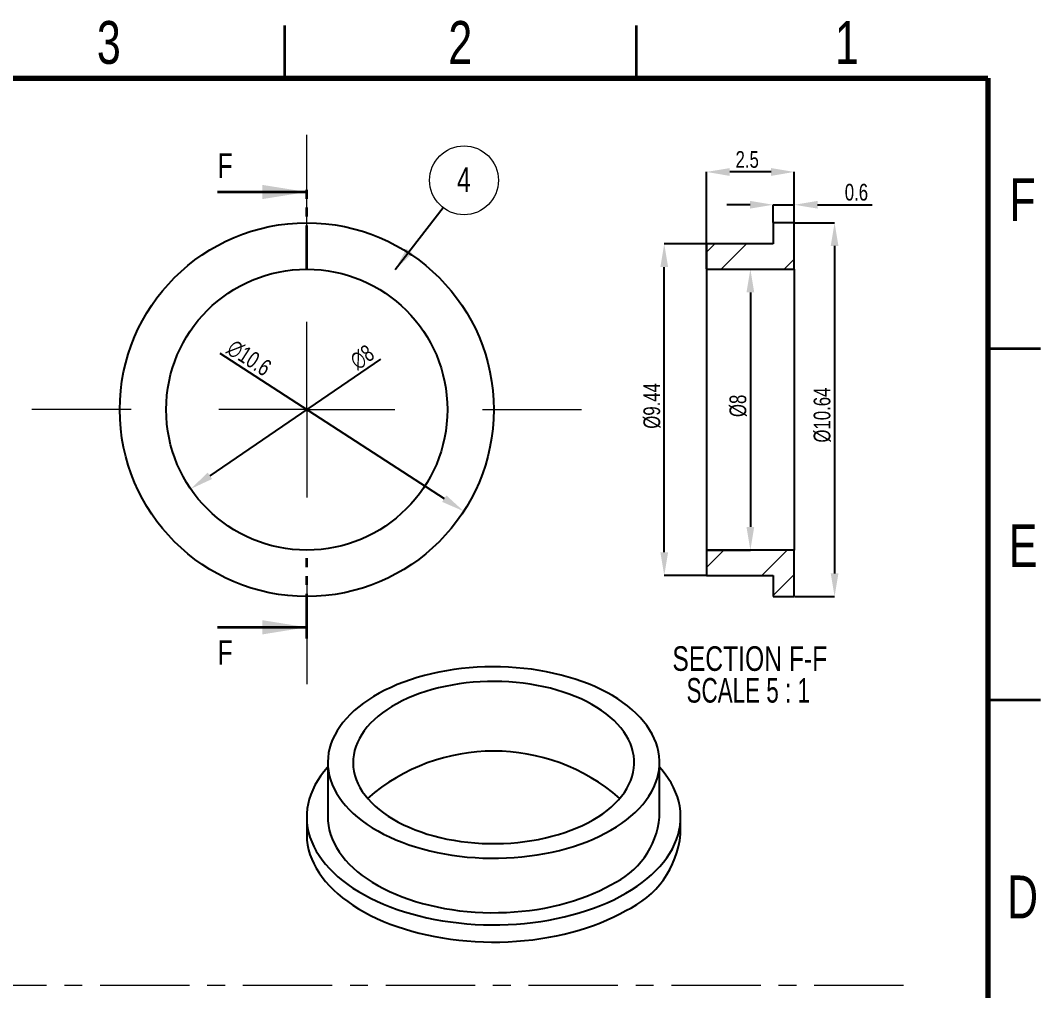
# Model space of a CAD drawing. Header units: millimetres. Extents: x 911 to 1769, y 486 to 864.
# Drawn here: x 1624.3 to 1769.4, y 726.2 to 864.3 of the extents above; entities that cross this region are included whole.
import ezdxf

# ---------------------------------------------------------------- set-up
doc = ezdxf.new("R2010")
doc.units = ezdxf.units.MM
doc.linetypes.add('CENTERX2', pattern=[20.32, 12.7, -2.54, 2.54, -2.54])
doc.linetypes.add('PHANTOM', pattern=[12.7, 6.35, -1.27, 1.27, -1.27, 1.27, -1.27])
doc.styles.add('SLDTEXTSTYLE0', font='TXT', dxfattribs={"width": 0.75})
doc.styles.add('SLDTEXTSTYLE6', font='TXT', dxfattribs={"width": 0.681818})
doc.styles.get("Standard").update_dxf_attribs({"font": 'arial.ttf'})
doc.dimstyles.new('SLDDIMSTYLE2', dxfattribs={"dimtxt": 0.18, "dimasz": 3.302, "dimexe": 0, "dimexo": 0.0625, "dimgap": 0, "dimtad": 0, "dimtih": 1, "dimtoh": 1, "dimdec": 0, "dimrnd": 1e-09, "dimzin": 0, "dimdsep": 46, "dimtxsty": 'Standard', "dimsah": 1, "dimcen": 0.09, "dimadec": 0, "dimazin": 0, "dimtfac": 3.302, "dimtdec": 0, "dimtofl": 0, "dimtmove": 0, "dimatfit": 3, "dimfxl": 1, "dimfrac": 2, "dimtolj": 1, "dimtzin": 0, "dimarcsym": 0})
doc.dimstyles.new('SLDDIMSTYLE6', dxfattribs={"dimtxt": 2.38125, "dimasz": 3.302, "dimexe": 0, "dimexo": 0.0625, "dimgap": 0.595312, "dimtad": 1, "dimdec": 1, "dimlfac": 0.2, "dimrnd": 1e-09, "dimzin": 12, "dimdsep": 46, "dimtxsty": 'SLDTEXTSTYLE0', "dimsah": 1, "dimcen": 0, "dimadec": 0, "dimazin": 3, "dimtfac": 1, "dimtdec": 1, "dimtmove": 0, "dimatfit": 3, "dimfxl": 1, "dimfrac": 2, "dimtolj": 1, "dimtzin": 12, "dimarcsym": 0})
doc.dimstyles.new('SLDDIMSTYLE7', dxfattribs={"dimtxt": 2.38125, "dimasz": 3.302, "dimexe": 0, "dimexo": 0.0625, "dimgap": 0.595312, "dimtad": 1, "dimdec": 6, "dimlfac": 0.2, "dimrnd": 1e-09, "dimzin": 12, "dimdsep": 46, "dimtxsty": 'SLDTEXTSTYLE0', "dimsah": 1, "dimcen": 0.09, "dimadec": 0, "dimazin": 3, "dimtfac": 1, "dimtdec": 1, "dimtofl": 0, "dimtmove": 0, "dimatfit": 3, "dimfxl": 1, "dimfrac": 2, "dimtolj": 1, "dimtzin": 12, "dimarcsym": 0})
doc.dimstyles.new('SLDDIMSTYLE8', dxfattribs={"dimtxt": 2.38125, "dimasz": 3.302, "dimexe": 0, "dimexo": 0.0625, "dimgap": 0.595312, "dimtad": 1, "dimdec": 6, "dimlfac": 0.2, "dimrnd": 1e-09, "dimzin": 12, "dimdsep": 46, "dimtxsty": 'SLDTEXTSTYLE0', "dimsah": 1, "dimcen": 0.09, "dimadec": 0, "dimazin": 3, "dimtfac": 1, "dimtdec": 1, "dimtmove": 0, "dimatfit": 0, "dimfxl": 1, "dimfrac": 2, "dimtolj": 1, "dimtzin": 12, "dimarcsym": 0})
doc.dimstyles.new('SLDDIMSTYLE9', dxfattribs={"dimtxt": 2.38125, "dimasz": 3.302, "dimexe": 0, "dimexo": 0.0625, "dimgap": 0.595312, "dimtad": 1, "dimdec": 6, "dimlfac": 0.2, "dimrnd": 1e-09, "dimdsep": 46, "dimtxsty": 'SLDTEXTSTYLE0', "dimsah": 1, "dimcen": 0.09, "dimadec": 0, "dimazin": 2, "dimtfac": 1, "dimtdec": 1, "dimtmove": 0, "dimatfit": 0, "dimfxl": 1, "dimfrac": 2, "dimtolj": 1, "dimtzin": 12, "dimarcsym": 0})
pattern_1 = [(45, (1351.901, 569.0805), (-6.7352, 6.7352), []), (45, (1356.391, 569.0805), (-6.7352, 6.7352), [])]

# ---------------------------------------------------------------- blocks, each defined once
blk = doc.blocks.new('*D45')
at = {"color": 0, "linetype": 'Continuous', "lineweight": -2, "transparency": 16777216}
blk.add_line((1675.49, 816.04), (1651.22, 799.45), dxfattribs=at)
at = {"color": 0, "linetype": 'Continuous', "transparency": 16777216}
blk.add_solid([(1650.91, 799.91), (1651.53, 799), (1648.49, 797.59)], dxfattribs=at)
at = {"layer": 'Defpoints', "color": 0, "linetype": 'Continuous', "transparency": 16777216}
for p in [(1681.52, 820.15), (1648.49, 797.59)]:
    blk.add_point(p, dxfattribs=at)
at = {"color": 0, "linetype": 'Continuous', "lineweight": 18, "transparency": 16777216, "insert": (1670.86, 816.48), "char_height": 2.381, "attachment_point": 1, "rotation": 34.3419, "style": 'SLDTEXTSTYLE0'}
blk.add_mtext('\\A1;∅8', dxfattribs=at)
blk = doc.blocks.new('*D46')
at = {"color": 0, "linetype": 'Continuous', "lineweight": -2, "transparency": 16777216}
blk.add_line((1652.64, 816.89), (1684.56, 796.2), dxfattribs=at)
at = {"color": 0, "linetype": 'Continuous', "transparency": 16777216}
blk.add_solid([(1684.86, 796.66), (1684.26, 795.74), (1687.33, 794.41)], dxfattribs=at)
at = {"layer": 'Defpoints', "color": 0, "linetype": 'Continuous', "transparency": 16777216}
for p in [(1642.68, 823.34), (1687.33, 794.41)]:
    blk.add_point(p, dxfattribs=at)
at = {"color": 0, "linetype": 'Continuous', "lineweight": 18, "transparency": 16777216, "insert": (1654.76, 819.06), "char_height": 2.381, "attachment_point": 1, "rotation": 327.0557, "style": 'SLDTEXTSTYLE0'}
blk.add_mtext('\\A1;∅10.6', dxfattribs=at)
blk = doc.blocks.new('SW_NOTE_19')
at = {"color": 0, "linetype": 'Continuous', "lineweight": 0}
blk.add_circle((2.99, 3.88), 4.9, dxfattribs=at)
at = {"color": 0, "linetype": 'Continuous', "lineweight": 0, "insert": (2.96, 5.73), "char_height": 3.5, "attachment_point": 2, "style": 'SLDTEXTSTYLE0'}
blk.add_mtext('4', dxfattribs=at)
blk = doc.blocks.new('SW_CENTERMARKSYMBOL_2')
at = {"color": 0, "linetype": 'Continuous', "lineweight": 0}
for p, q in [((0, 25), (0, 39.1)), ((0, 0), (0, 12.5)), ((-25, 0), (-39.1, 0)), ((0, 0), (-12.5, 0)), ((0, 0), (0, -12.5)), ((0, 0), (12.5, 0)), ((25, 0), (39.1, 0)), ((0, -25), (0, -39.1))]:
    blk.add_line(p, q, dxfattribs=at)
blk = doc.blocks.new('*D47')
at = {"color": 0, "linetype": 'Continuous', "lineweight": -2, "transparency": 16777216}
for p, q in [((1721.93, 828.87), (1728.11, 828.87)), ((1728.11, 825.57), (1728.11, 792.17)), ((1721.93, 788.87), (1728.11, 788.87))]:
    blk.add_line(p, q, dxfattribs=at)
at = {"color": 0, "linetype": 'Continuous', "transparency": 16777216}
for points in [[(1727.56, 825.57), (1728.66, 825.57), (1728.11, 828.87)], [(1727.56, 792.17), (1728.66, 792.17), (1728.11, 788.87)]]:
    blk.add_solid(points, dxfattribs=at)
at = {"layer": 'Defpoints', "color": 0, "linetype": 'Continuous', "transparency": 16777216}
for p in [(1721.86, 828.87), (1721.86, 788.87), (1728.11, 788.87)]:
    blk.add_point(p, dxfattribs=at)
at = {"color": 0, "linetype": 'Continuous', "lineweight": 18, "transparency": 16777216, "insert": (1725.14, 809.41), "char_height": 2.381, "attachment_point": 2, "rotation": 90, "style": 'SLDTEXTSTYLE0'}
blk.add_mtext('\\A1;%%c8', dxfattribs=at)
blk = doc.blocks.new('*D48')
at = {"color": 0, "linetype": 'Continuous', "lineweight": -2, "transparency": 16777216}
for p, q in [((1721.8, 832.47), (1715.86, 832.47)), ((1715.86, 788.57), (1715.86, 829.17)), ((1721.8, 785.27), (1715.86, 785.27))]:
    blk.add_line(p, q, dxfattribs=at)
at = {"color": 0, "linetype": 'Continuous', "transparency": 16777216}
for points in [[(1715.31, 829.17), (1716.41, 829.17), (1715.86, 832.47)], [(1715.31, 788.57), (1716.41, 788.57), (1715.86, 785.27)]]:
    blk.add_solid(points, dxfattribs=at)
at = {"layer": 'Defpoints', "color": 0, "linetype": 'Continuous', "transparency": 16777216}
for p in [(1715.86, 832.47), (1721.86, 832.47), (1721.86, 785.27)]:
    blk.add_point(p, dxfattribs=at)
at = {"color": 0, "linetype": 'Continuous', "lineweight": 18, "transparency": 16777216, "insert": (1712.89, 809.41), "char_height": 2.3813, "attachment_point": 2, "rotation": 90, "style": 'SLDTEXTSTYLE0'}
blk.add_mtext('\\A1;%%c9.44', dxfattribs=at)
blk = doc.blocks.new('*D49')
at = {"color": 0, "linetype": 'Continuous', "lineweight": -2, "transparency": 16777216}
for p, q in [((1721.86, 828.93), (1721.86, 842.71)), ((1731.06, 842.71), (1725.17, 842.71)), ((1734.36, 828.93), (1734.36, 842.71))]:
    blk.add_line(p, q, dxfattribs=at)
at = {"color": 0, "linetype": 'Continuous', "transparency": 16777216}
for points in [[(1725.17, 843.26), (1725.17, 842.15), (1721.86, 842.71)], [(1731.06, 843.26), (1731.06, 842.15), (1734.36, 842.71)]]:
    blk.add_solid(points, dxfattribs=at)
at = {"layer": 'Defpoints', "color": 0, "linetype": 'Continuous', "transparency": 16777216}
for p in [(1721.86, 842.71), (1721.86, 828.87), (1734.36, 828.87)]:
    blk.add_point(p, dxfattribs=at)
at = {"color": 0, "linetype": 'Continuous', "lineweight": 18, "transparency": 16777216, "insert": (1727.66, 845.68), "char_height": 2.381, "attachment_point": 2, "style": 'SLDTEXTSTYLE0'}
blk.add_mtext('\\A1;2.5', dxfattribs=at)
blk = doc.blocks.new('*D50')
at = {"color": 0, "linetype": 'Continuous', "lineweight": -2, "transparency": 16777216}
for p, q in [((1728.06, 838.04), (1724.76, 838.04)), ((1731.36, 835.53), (1731.36, 838.04)), ((1731.36, 838.04), (1734.36, 838.04)), ((1734.36, 835.53), (1734.36, 838.04)), ((1737.67, 838.04), (1745.43, 838.04))]:
    blk.add_line(p, q, dxfattribs=at)
at = {"color": 0, "linetype": 'Continuous', "transparency": 16777216}
for points in [[(1728.06, 838.59), (1728.06, 837.49), (1731.36, 838.04)], [(1737.67, 838.59), (1737.67, 837.49), (1734.36, 838.04)]]:
    blk.add_solid(points, dxfattribs=at)
at = {"layer": 'Defpoints', "color": 0, "linetype": 'Continuous', "transparency": 16777216}
for p in [(1731.36, 838.04), (1731.36, 835.47), (1734.36, 835.47)]:
    blk.add_point(p, dxfattribs=at)
at = {"color": 0, "linetype": 'Continuous', "lineweight": 18, "transparency": 16777216, "insert": (1743.2, 841.02), "char_height": 2.381, "attachment_point": 2, "style": 'SLDTEXTSTYLE0'}
blk.add_mtext('\\A1;0.6', dxfattribs=at)
blk = doc.blocks.new('*D51')
at = {"color": 0, "linetype": 'Continuous', "lineweight": -2, "transparency": 16777216}
for p, q in [((1734.43, 835.47), (1740.09, 835.47)), ((1740.09, 832.17), (1740.09, 785.57)), ((1734.43, 782.27), (1740.09, 782.27))]:
    blk.add_line(p, q, dxfattribs=at)
at = {"color": 0, "linetype": 'Continuous', "transparency": 16777216}
for points in [[(1739.54, 832.17), (1740.64, 832.17), (1740.09, 835.47)], [(1739.54, 785.57), (1740.64, 785.57), (1740.09, 782.27)]]:
    blk.add_solid(points, dxfattribs=at)
at = {"layer": 'Defpoints', "color": 0, "linetype": 'Continuous', "transparency": 16777216}
for p in [(1734.36, 835.47), (1734.36, 782.27), (1740.09, 782.27)]:
    blk.add_point(p, dxfattribs=at)
at = {"color": 0, "linetype": 'Continuous', "lineweight": 18, "transparency": 16777216, "insert": (1737.11, 808.1), "char_height": 2.3813, "attachment_point": 2, "rotation": 90, "style": 'SLDTEXTSTYLE0'}
blk.add_mtext('\\A1;%%c10.64', dxfattribs=at)
blk = doc.blocks.new('SW_NOTE_20')
at = {"color": 0, "linetype": 'Continuous', "lineweight": 0, "char_height": 3.5, "attachment_point": 2}
for s, insert, style in [('SECTION F-F', (13.18, 4.51), 'SLDTEXTSTYLE0'), ('SCALE 5 : 1', (12.96, -0.01), 'SLDTEXTSTYLE6')]:
    blk.add_mtext(s, dxfattribs=dict(at, insert=insert, style=style))

msp = doc.modelspace()

# ---------------------------------------------------------------- hatches: boundary and pattern name
at = {"linetype": 'Continuous', "lineweight": 18}
h = msp.add_hatch(dxfattribs=at)
h.set_pattern_fill('ANSI32', style=0)
h.set_pattern_definition(pattern_1)
h.paths.add_polyline_path([(1721.8642597, 832.4717111), (1721.8642597, 828.8717111), (1734.3642597, 828.8717111), (1734.3642597, 835.4717111), (1731.3642597, 835.4717111), (1731.3642597, 832.4717111)], flags=0)
h = msp.add_hatch(dxfattribs=at)
h.set_pattern_fill('ANSI32', style=0)
h.set_pattern_definition(pattern_1)
h.paths.add_polyline_path([(1734.3642597, 782.2717111), (1734.3642597, 788.8717111), (1721.8642597, 788.8717111), (1721.8642597, 785.2717111), (1731.3642597, 785.2717111), (1731.3642597, 782.2717111)], flags=0)

# ---------------------------------------------------------------- linework, layer by layer
at = {"color": 7, "linetype": 'Continuous', "lineweight": 35}
for p, q in [((1661.9010451, 856.0805144), (1661.9010451, 863.5805144)), ((1711.9010451, 856.0805144), (1711.9010451, 863.5805144)), ((1652.3044541, 839.8557111), (1665.0044541, 839.8557111)), ((1761.9010451, 817.5805144), (1769.4010451, 817.5805144)), ((1652.3044541, 777.8877111), (1665.0044541, 777.8877111)), ((1761.9010451, 767.5805144), (1769.4010451, 767.5805144))]:
    msp.add_line(p, q, dxfattribs=at)
at = {"color": 7, "linetype": 'Continuous', "lineweight": 70}
for p, q in [((1361.9010451, 856.0805144), (1761.9010451, 856.0805144)), ((1761.9010451, 856.0805144), (1761.9010451, 579.0805144))]:
    msp.add_line(p, q, dxfattribs=at)
at = {"color": 7, "linetype": 'PHANTOM', "lineweight": 35}
for p, q in [((1665.0044541, 828.7432111), (1665.0044541, 841.4432111)), ((1665.0044541, 776.3002111), (1665.0044541, 789.0065611))]:
    msp.add_line(p, q, dxfattribs=at)
at = {"color": 7, "linetype": 'Continuous', "lineweight": 25}
for p, q in [((1731.3642596, 835.4717093), (1731.3642596, 832.4717098)), ((1734.3642598, 835.4717093), (1731.3642596, 835.4717093)), ((1734.3642598, 828.8717103), (1734.3642598, 835.4717093)), ((1731.3642596, 832.4717098), (1721.86426, 832.4717098)), ((1721.86426, 832.4717098), (1721.86426, 828.8717103)), ((1721.86426, 828.8717103), (1721.86426, 788.8717111)), ((1721.86426, 828.8717103), (1734.3642598, 828.8717103)), ((1734.3642598, 828.8717103), (1734.3642598, 788.8717111)), ((1734.3642598, 788.8717111), (1721.86426, 788.8717111)), ((1721.86426, 788.8717111), (1721.86426, 785.2717111)), ((1734.3642598, 782.2717111), (1734.3642598, 788.8717111)), ((1721.86426, 785.2717111), (1731.3642596, 785.2717111)), ((1731.3642596, 785.2717111), (1731.3642596, 782.2717111)), ((1731.3642596, 782.2717111), (1734.3642598, 782.2717111)), ((1667.9893483, 758.6403476), (1667.9893483, 750.8832102)), ((1715.1893479, 750.8832098), (1715.1893479, 758.6403471)), ((1664.9893479, 750.8832098), (1664.9893479, 748.4335872)), ((1718.1893499, 748.4335867), (1718.1893499, 750.8832093))]:
    msp.add_line(p, q, dxfattribs=at)
at = {"color": 7, "linetype": 'CENTERX2', "lineweight": 18}
msp.add_line((1615.2833113, 726.9384217), (1750.1582903, 726.9384217), dxfattribs=at)
at = {"color": 7, "linetype": 'Continuous', "lineweight": 25, "flags": 128}
for points in [[(1708.2770672, 749.0067322), (1709.0465181, 749.4724215), (1709.7770126, 749.9585696), (1710.4669246, 750.4640894), (1711.1147149, 750.9878528), (1711.7189348, 751.5286928), (1712.2782371, 752.0854021), (1712.7913762, 752.656737), (1713.2572022, 753.2414253), (1713.6746811, 753.8381593), (1714.0428787, 754.4456089), (1714.3609746, 755.0624185), (1714.6282581, 755.6872121), (1714.8441315, 756.3185955), (1715.0081123, 756.955161), (1715.119841, 757.5954846), (1715.1790614, 758.2381409), (1715.1856444, 758.8816945), (1715.1395751, 759.5247092), (1715.0409564, 760.1657503), (1714.8900081, 760.8033879), (1714.6870645, 761.4361993), (1714.4325848, 762.0627712), (1714.1271304, 762.6817074), (1713.7713847, 763.2916249), (1713.3661444, 763.8911648), (1712.9123101, 764.478986), (1712.4108959, 765.0537806), (1711.8630215, 765.6142638), (1711.2699083, 766.1591866), (1710.6328801, 766.6873307), (1709.9533577, 767.1975184), (1709.2328589, 767.688613), (1708.4729908, 768.1595158), (1707.6754473, 768.6091786), (1706.8420098, 769.0365976), (1705.9745379, 769.4408173), (1705.074967, 769.820937), (1704.1453054, 770.1761091), (1703.1876253, 770.5055403), (1702.204066, 770.8084956), (1701.1968197, 771.0842987), (1700.1681362, 771.3323352), (1699.1203096, 771.5520505), (1698.0556802, 771.7429545), (1696.9766196, 771.9046212), (1695.8855389, 772.0366907), (1694.7848715, 772.1388675), (1693.6770741, 772.2109241), (1692.5646175, 772.2526993), (1691.4499848, 772.2640997), (1690.3356635, 772.2451006), (1689.2241396, 772.1957438), (1688.1178931, 772.1161394), (1687.0193929, 772.0064653), (1685.9310906, 771.8669668), (1684.8554128, 771.6979536), (1683.7947624, 771.4998045), (1682.7515039, 771.2729605), (1681.7279667, 771.0179285), (1680.7264336, 770.735277), (1679.74914, 770.4256371), (1678.7982668, 770.0896996), (1677.8759353, 769.7282141), (1676.9842038, 769.3419873), (1676.1250621, 768.9318809), (1675.3004273, 768.4988101), (1674.5121394, 768.0437412), (1673.7619574, 767.5676897), (1673.0515554, 767.0717177), (1672.3825184, 766.556932), (1671.7563393, 766.0244814), (1671.1744155, 765.475554), (1670.6380454, 764.9113744), (1670.1484255, 764.3332016), (1669.7066493, 763.7423262), (1669.3137013, 763.1400659), (1668.9704599, 762.5277654), (1668.6776887, 761.9067899), (1668.4360439, 761.2785264), (1668.2460623, 760.6443757), (1668.1081684, 760.0057532), (1668.0226708, 759.3640841), (1667.9897599, 758.7208001), (1668.009508, 758.0773363), (1668.0818725, 757.4351288), (1668.2066918, 756.795611), (1668.3836864, 756.1602092), (1668.6124623, 755.5303417), (1668.8925075, 754.9074133), (1669.2231989, 754.2928158), (1669.6037981, 753.6879184), (1670.0334564, 753.094072), (1670.5112132, 752.5126011), (1671.036004, 751.9448044), (1671.6066575, 751.3919475), (1672.2219003, 750.8552653), (1672.8803583, 750.335954), (1673.5805632, 749.8351732), (1674.3209549, 749.35404), (1675.099878, 748.8936279), (1675.9155941, 748.4549654), (1676.7662871, 748.0390303), (1677.6500538, 747.6467503), (1678.5649252, 747.2790018), (1679.5088615, 746.9366048), (1680.479752, 746.6203236), (1681.4754335, 746.3308634), (1682.4936799, 746.0688705), (1683.532226, 745.8349302), (1684.5887487, 745.6295626), (1685.6608938, 745.4532275), (1686.7462657, 745.3063195), (1687.8424459, 745.1891626), (1688.9469864, 745.102022), (1690.0574225, 745.0450907), (1691.1712773, 745.0184954), (1692.2860655, 745.0222957), (1693.3992996, 745.0564829), (1694.5084927, 745.1209825), (1695.6111761, 745.2156467), (1696.7048827, 745.3402677), (1697.7871743, 745.4945672), (1698.8556356, 745.6782), (1699.9078831, 745.890756), (1700.9415687, 746.1317614), (1701.9543884, 746.4006771), (1702.9440766, 746.696906), (1703.9084299, 747.0197843), (1704.8452938, 747.368593), (1705.7525769, 747.7425544), (1706.6282578, 748.1408321), (1707.4703822, 748.5625376), (1708.2770672, 749.0067322)], [(1705.7314831, 750.4762666), (1706.4351431, 750.9037779), (1707.1000704, 751.3514742), (1707.7245308, 751.8181869), (1708.3068988, 752.3026964), (1708.8456496, 752.8037422), (1709.3393822, 753.3200137), (1709.7868068, 753.8501658), (1710.1867569, 754.392814), (1710.5381905, 754.9465432), (1710.8401833, 755.5099114), (1711.0919589, 756.0814437), (1711.2928495, 756.6596542), (1711.44234, 757.2430307), (1711.5400334, 757.8300535), (1711.5856788, 758.4191901), (1711.5791559, 759.0089035), (1711.520482, 759.5976547), (1711.4098087, 760.1839096), (1711.2474272, 760.766137), (1711.0337617, 761.3428178), (1710.7693667, 761.9124493), (1710.4549323, 762.473544), (1710.0912807, 763.024638), (1709.6793595, 763.5642935), (1709.220242, 764.0911041), (1708.7151293, 764.603693), (1708.1653369, 765.1007249), (1707.5722994, 765.580903), (1706.9375646, 766.0429726), (1706.2627886, 766.4857305), (1705.5497298, 766.9080211), (1704.8002518, 767.3087417), (1704.0163073, 767.6868471), (1703.1999417, 768.0413519), (1702.3532848, 768.3713302), (1701.4785476, 768.6759216), (1700.5780093, 768.9543313), (1699.6540212, 769.205833), (1698.7089942, 769.4297705), (1697.7453921, 769.6255597), (1696.7657289, 769.7926895), (1695.7725615, 769.9307243), (1694.7684812, 770.0393041), (1693.7561069, 770.1181449), (1692.738079, 770.1670416), (1691.7170543, 770.1858661), (1690.6956966, 770.1745701), (1689.6766706, 770.1331825), (1688.6626339, 770.0618113), (1687.6562334, 769.9606432), (1686.6600935, 769.8299413), (1685.6768139, 769.6700473), (1684.708959, 769.4813778), (1683.7590545, 769.2644255), (1682.829578, 769.0197561), (1681.9229552, 768.7480082), (1681.0415506, 768.4498903), (1680.1876641, 768.1261806), (1679.3635232, 767.7777233), (1678.5712782, 767.4054277), (1677.8129958, 767.0102651), (1677.0906544, 766.5932662), (1676.4061384, 766.1555191), (1675.7612337, 765.6981658), (1675.1576225, 765.2223994), (1674.5968801, 764.7294612), (1674.0804688, 764.2206372), (1673.6097367, 763.697255), (1673.1859108, 763.1606797), (1672.8100978, 762.6123114), (1672.4832772, 762.0535807), (1672.2063026, 761.4859455), (1671.9798958, 760.9108861), (1671.8046485, 760.3299035), (1671.6810167, 759.7445126), (1671.6093234, 759.1562414), (1671.589756, 758.5666242), (1671.6223646, 757.9771991), (1671.7070654, 757.3895041), (1671.8436364, 756.8050729), (1672.0317225, 756.2254297), (1672.2708318, 755.6520863), (1672.5603403, 755.0865388), (1672.899494, 754.5302632), (1673.2874072, 753.9847107), (1673.7230681, 753.4513037), (1674.20534, 752.931434), (1674.732965, 752.426459), (1675.304566, 751.9376943), (1675.918653, 751.4664165), (1676.5736216, 751.013855), (1677.2677654, 750.5811905), (1677.9992734, 750.1695504), (1678.7662357, 749.7800106), (1679.5666504, 749.4135859), (1680.3984333, 749.0712327), (1681.2594111, 748.7538443), (1682.1473374, 748.4622489), (1683.059899, 748.1972061), (1683.9947111, 747.959409), (1684.9493372, 747.7494774), (1685.9212872, 747.5679583), (1686.9080248, 747.4153263), (1687.9069734, 747.2919798), (1688.9155302, 747.198239), (1689.9310635, 747.1343487), (1690.9509209, 747.100477), (1691.9724452, 747.0967114), (1692.9929703, 747.1230619), (1694.0098338, 747.1794591), (1695.020381, 747.2657581), (1696.0219795, 747.3817298), (1697.0120098, 747.5270767), (1697.9878978, 747.7014135), (1698.9470889, 747.9042918), (1699.887085, 748.1351781), (1700.8054348, 748.3934708), (1701.6997403, 748.6784966), (1702.5676711, 748.9895107), (1703.4069571, 749.3257046), (1704.2154148, 749.6861979), (1704.9909315, 750.0700523), (1705.7314831, 750.4762666)], [(1667.9893481, 757.9676381), (1667.9422405, 757.9150935), (1667.4265837, 757.3043733), (1666.9582272, 756.6810836), (1666.5380866, 756.046444), (1666.1669852, 755.4016972), (1665.8456492, 754.7481052), (1665.5747075, 754.0869474), (1665.3546906, 753.4195181), (1665.1860297, 752.7471241), (1665.0690546, 752.0710814), (1665.0039938, 751.3927132), (1664.9909752, 750.7133477), (1665.0300252, 750.0343153), (1665.1210642, 749.3569431), (1665.2639186, 748.6825604), (1665.4583045, 748.0124848), (1665.7038428, 747.3480281), (1666.0000549, 746.6904931), (1666.3463579, 746.0411647), (1666.7420765, 745.401315), (1667.1864335, 744.7721964), (1667.6785614, 744.15504), (1668.2174944, 743.5510549), (1668.8021807, 742.9614227), (1669.4314718, 742.3872967), (1670.1041405, 741.8298036), (1670.8188646, 741.2900316), (1671.5742514, 740.7690395), (1672.3688149, 740.2678466), (1673.2010061, 739.7874329), (1674.0691933, 739.3287401), (1674.9716742, 738.8926656), (1675.9066889, 738.4800637), (1676.8724, 738.0917403), (1677.866924, 737.7284578), (1678.8883068, 737.3909261), (1679.9345529, 737.0798066), (1681.0036143, 736.7957078), (1682.0933985, 736.5391854), (1683.20177, 736.3107424), (1684.3265624, 736.1108255), (1685.4655695, 735.9398261), (1686.616567, 735.7980799), (1687.7772978, 735.6858633), (1688.9454915, 735.603394), (1690.1188598, 735.5508394), (1691.2951067, 735.5282958), (1692.4719307, 735.5358108), (1693.6470235, 735.5733711), (1694.818091, 735.6408992), (1695.9828389, 735.7382644), (1697.1389846, 735.8652782), (1698.2842684, 736.021689), (1699.4164447, 736.2071928), (1700.5333008, 736.4214246), (1701.6326494, 736.6639657), (1702.7123344, 736.934343), (1703.7702487, 737.2320247), (1704.804315, 737.556431), (1705.812517, 737.9069227), (1706.7928715, 738.2828187), (1707.7434689, 738.6833778), (1708.66244, 739.1078212), (1709.5479908, 739.5553147), (1710.3983872, 740.0249828)], [(1710.3983872, 740.0249828), (1711.2119644, 740.5159062), (1711.98713, 741.0271238), (1712.7223671, 741.5576345), (1713.416231, 742.1064028), (1714.0673725, 742.6723493), (1714.6745077, 743.254372), (1715.2364569, 743.8513258), (1715.7521125, 744.4620467), (1716.2204706, 745.0853355), (1716.6406096, 745.719976), (1717.0117101, 746.3647233), (1717.3330469, 747.0183148), (1717.6039878, 747.6794731), (1717.8240058, 748.3469017), (1717.9926657, 749.0192964), (1718.1096405, 749.6953393), (1718.1747038, 750.3737059), (1718.1877216, 751.0530719), (1718.1486708, 751.7321048), (1718.0576336, 752.4094759), (1717.9147772, 753.0838598), (1717.7203913, 753.7539354), (1717.474853, 754.4183921), (1717.1786413, 755.0759269), (1716.8323374, 755.7252557), (1716.4366197, 756.365105), (1715.9922618, 756.994224), (1715.5001348, 757.61138), (1715.1893479, 757.9676389)], [(1667.9893483, 750.8832102), (1668.009508, 750.3201989), (1668.0818725, 749.6779914), (1668.2066918, 749.0384736), (1668.3836864, 748.4030718), (1668.6124623, 747.7732044), (1668.8925075, 747.1502759), (1669.2231989, 746.5356785), (1669.6037981, 745.930781), (1670.0334564, 745.3369347), (1670.5112132, 744.7554638), (1671.036004, 744.1876671), (1671.6066575, 743.6348101), (1672.2219003, 743.0981279), (1672.8803583, 742.5788167), (1673.5805632, 742.0780358), (1674.3209549, 741.5969026), (1675.099878, 741.1364905), (1675.9155941, 740.697828), (1676.7662871, 740.2818929), (1677.6500538, 739.889613), (1678.5649252, 739.5218644), (1679.5088615, 739.1794675), (1680.479752, 738.8631863), (1681.4754335, 738.573726), (1682.4936799, 738.3117331), (1683.532226, 738.0777928), (1684.5887487, 737.8724252), (1685.6608938, 737.6960902), (1686.7462657, 737.5491821), (1687.8424459, 737.4320253), (1688.9469864, 737.3448847), (1690.0574225, 737.2879533), (1691.1712773, 737.2613581), (1692.2860655, 737.2651583), (1693.3992996, 737.2993456), (1694.5084927, 737.3638452), (1695.6111761, 737.4585093), (1696.7048827, 737.5831303), (1697.7871743, 737.7374298), (1698.8556356, 737.9210627), (1699.9078831, 738.1336186), (1700.9415687, 738.3746241), (1701.9543884, 738.6435397), (1702.9440766, 738.9397686), (1703.9084299, 739.2626469), (1704.8452938, 739.6114557), (1705.7525769, 739.985417), (1706.6282578, 740.3836948), (1707.4703822, 740.8054003), (1708.2770672, 741.2495948)], [(1664.9893479, 748.4335872), (1664.9909752, 748.2637251), (1665.0300252, 747.5846927), (1665.1210642, 746.9073206), (1665.2639186, 746.2329379), (1665.4583045, 745.5628622), (1665.7038428, 744.8984055), (1666.0000549, 744.2408705), (1666.3463579, 743.5915422), (1666.7420765, 742.9516924), (1667.1864335, 742.3225739), (1667.6785614, 741.7054174), (1668.2174944, 741.1014324), (1668.8021807, 740.5118002), (1669.4314718, 739.9376741), (1670.1041405, 739.380181), (1670.8188646, 738.840409), (1671.5742514, 738.3194169), (1672.3688149, 737.8182241), (1673.2010061, 737.3378103), (1674.0691933, 736.8791176), (1674.9716742, 736.443043), (1675.9066889, 736.0304411), (1676.8724, 735.6421178), (1677.866924, 735.2788352), (1678.8883068, 734.9413035), (1679.9345529, 734.6301841), (1681.0036143, 734.3460852), (1682.0933985, 734.0895629), (1683.20177, 733.8611199), (1684.3265624, 733.6612029), (1685.4655695, 733.4902036), (1686.616567, 733.3484573), (1687.7772978, 733.2362407), (1688.9454915, 733.1537715), (1690.1188598, 733.1012168), (1691.2951067, 733.0786732), (1692.4719307, 733.0861882), (1693.6470235, 733.1237485), (1694.818091, 733.1912766), (1695.9828389, 733.2886419), (1697.1389846, 733.4156556), (1698.2842684, 733.5720664), (1699.4164447, 733.7575702), (1700.5333008, 733.971802), (1701.6326494, 734.2143431), (1702.7123344, 734.4847205), (1703.7702487, 734.7824021), (1704.804315, 735.1068085), (1705.812517, 735.4573002), (1706.7928715, 735.8331961), (1707.7434689, 736.2337552), (1708.66244, 736.6581986), (1709.5479908, 737.1056922), (1710.3983872, 737.5753603)]]:
    msp.add_lwpolyline(points, dxfattribs=at)
at = {"color": 7, "linetype": 'Continuous', "lineweight": 25}
for radius in [26.6, 20]:
    msp.add_circle((1665.0044541, 808.8717111), radius, dxfattribs=at)
for centre, radius, start, end in [((1691.5893482, 732.9631641), 27.2970875, 48.911869928, 131.088128554), ((1703.4515378, 752.0086396), 11.7916401, 294.156667882, 354.523180848), ((1704.8886997, 749.7528425), 13.3659167, 294.344317827, 354.335512863)]:
    msp.add_arc(centre, radius, start, end, dxfattribs=at)
at = {"color": 7, "linetype": 'Continuous', "lineweight": 35}
for points in [[(1665.0044541, 839.8557111), (1658.6544541, 840.8717111), (1658.6544541, 838.8397111)], [(1665.0044541, 777.8877111), (1658.6544541, 778.9037111), (1658.6544541, 776.8717111)]]:
    msp.add_solid(points, dxfattribs=at)

# ---------------------------------------------------------------- block references
at = {"color": 7, "linetype": 'Continuous', "lineweight": 0}
for name, p in [('SW_CENTERMARKSYMBOL_2', (1665.0044541, 808.8717111)), ('SW_NOTE_19', (1684.3851519, 837.6408389)), ('SW_NOTE_20', (1714.8482877, 770.6760166))]:
    msp.add_blockref(name, p, dxfattribs=at)

# ---------------------------------------------------------------- texts
at = {"color": 7, "linetype": 'Continuous', "lineweight": 0, "char_height": 6.096, "attachment_point": 2, "style": 'SLDTEXTSTYLE0'}
for s, insert in [('3', (1636.8396617, 864.1942048)), ('2', (1686.8396617, 864.1942048)), ('1', (1741.8396617, 864.1942048)), ('F', (1766.8375451, 841.8062048)), ('E', (1766.9116283, 792.5562048)), ('D', (1766.8311951, 742.5562048))]:
    msp.add_mtext(s, dxfattribs=dict(at, insert=insert))
at = {"color": 7, "linetype": 'Continuous', "char_height": 3.5, "attachment_point": 1, "style": 'SLDTEXTSTYLE0'}
for insert in [(1652.3044541, 845.3665173), (1652.3044541, 776.0526126)]:
    msp.add_mtext('F', dxfattribs=dict(at, insert=insert))

# ---------------------------------------------------------------- dimensions: what is measured, and where the dimension line sits
at = {"color": 7, "linetype": 'Continuous', "lineweight": 18}
for base, p1, p2, dimstyle, picture, middle in [((1721.8642597, 842.7050013), (1734.3642597, 828.8717111), (1721.8642597, 828.8717111), 'SLDDIMSTYLE8', '*D49', (1727.664459, 842.7050013)), ((1731.3642597, 838.0421068), (1734.3642597, 835.4717111), (1731.3642597, 835.4717111), 'SLDDIMSTYLE9', '*D50', (1743.2006816, 838.0421068))]:
    dim = msp.add_linear_dim(base=base, p1=p1, p2=p2, dimstyle=dimstyle, dxfattribs=at)
    dim.commit()
    dim.dimension.update_dxf_attribs({"geometry": picture, "text_midpoint": middle, "dimtype": 160})
for base, p1, p2, picture, middle in [((1740.0878364, 782.2717111), (1734.3642597, 835.4717111), (1734.3642597, 782.2717111), '*D51', (1740.0878364, 808.0996682)), ((1715.8620777, 832.4717111), (1721.8642597, 785.2717111), (1721.8642597, 832.4717111), '*D48', (1715.8620777, 809.4080242)), ((1728.1142597, 788.8717111), (1721.8642597, 828.8717111), (1721.8642597, 788.8717111), '*D47', (1728.1142597, 809.4080242))]:
    dim = msp.add_linear_dim(base=base, p1=p1, p2=p2, angle=90, text='%%c<>', dimstyle='SLDDIMSTYLE7', dxfattribs=at)
    dim.commit()
    dim.dimension.update_dxf_attribs({"geometry": picture, "text_midpoint": middle, "dimtype": 160})
for p1, p2, picture, middle in [((1642.6817477, 823.3374216), (1687.3271604, 794.4060006), '*D46', (1655.7609915, 814.861722)), ((1681.5181754, 820.1543086), (1648.4907327, 797.5891136), '*D45', (1673.7717194, 814.8617314))]:
    dim = msp.add_diameter_dim_2p(p1=p1, p2=p2, dimstyle='SLDDIMSTYLE6', dxfattribs=at)
    dim.commit()
    dim.dimension.update_dxf_attribs({"geometry": picture, "text_midpoint": middle, "dimtype": 163})

# ---------------------------------------------------------------- leaders
at = {"color": 7, "linetype": 'Continuous', "lineweight": 0}
msp.add_leader([(1677.5929053, 828.8339478), (1684.3851519, 837.6408389)], dimstyle='SLDDIMSTYLE2', dxfattribs=at)

doc.saveas('drawing.dxf')
